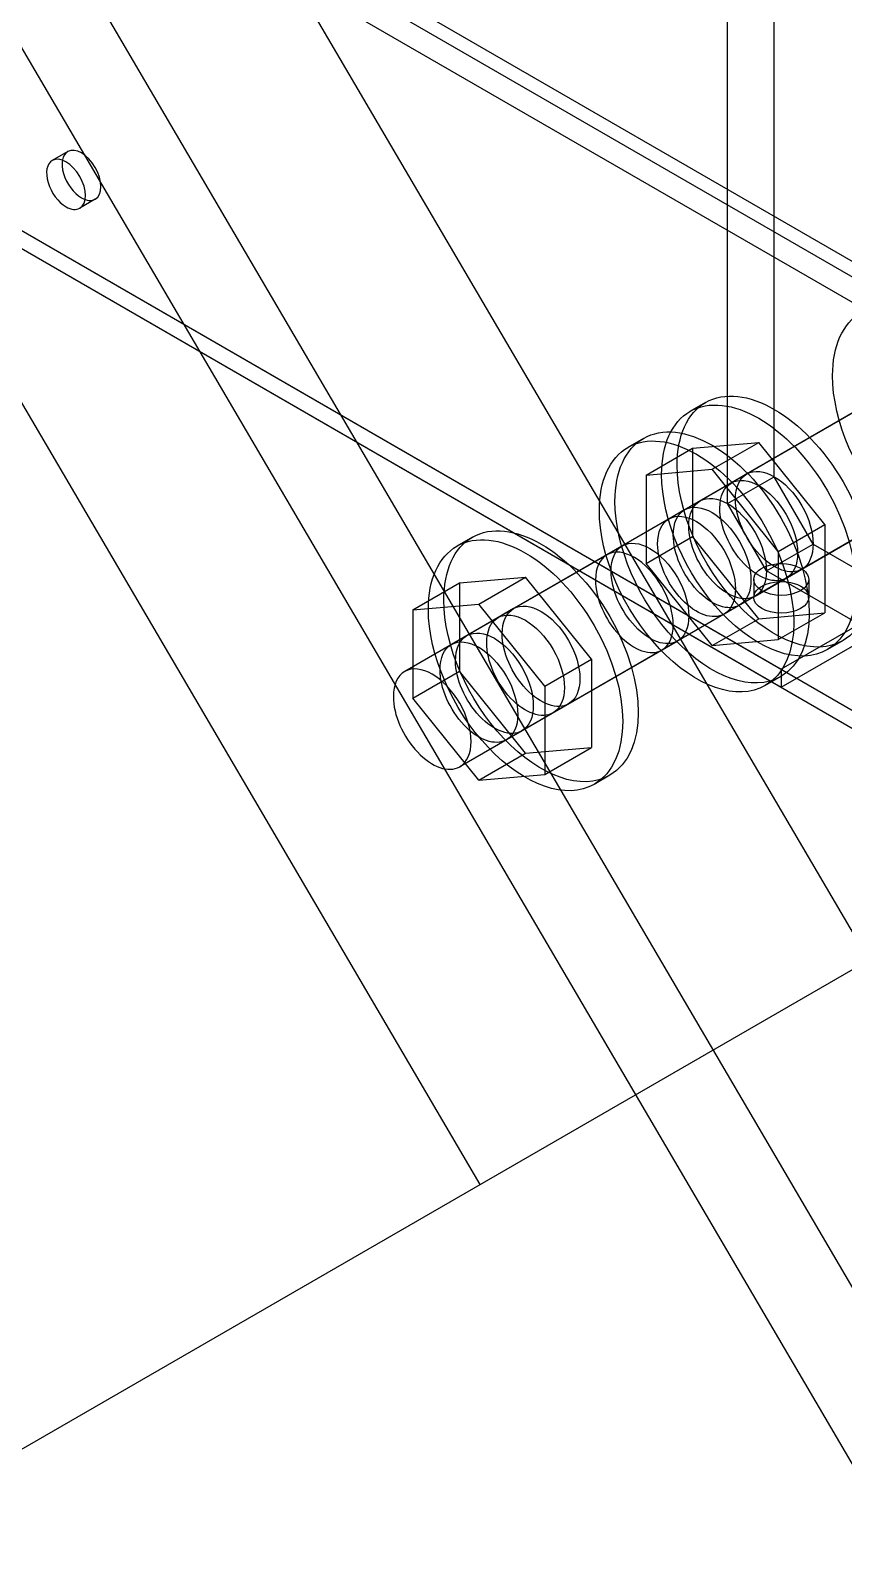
# Model space of a CAD drawing. Extents: x 0 to 316, y 0 to 723.
# Drawn here: x 187.24 to 202.03, y 192.93 to 220.55 of the extents above; entities that cross this region are included whole.
import ezdxf

# ---------------------------------------------------------------- set-up
doc = ezdxf.new("R2010")
doc.units = 0
doc.layers.get('0').update_dxf_attribs({"linetype": 'CONTINUOUS'})

msp = doc.modelspace()

# ---------------------------------------------------------------- linework, layer by layer
at = {"color": 253}
for p, q in [((99.0713, 379.917), (297.841, 41.1028)), ((96.2424, 378.284), (295.013, 39.4698)), ((94.8284, 377.469), (293.599, 38.6539)), ((200.769, 212.437), (200.769, 237.749)), ((199.92, 211.948), (199.92, 237.258)), ((176.734, 231.401), (195.411, 199.565)), ((181.379, 228.367), (213.34, 209.915)), ((207.841, 212.802), (186.628, 225.049)), ((207.641, 212.456), (186.428, 224.703)), ((179.681, 221.182), (200.895, 208.935)), ((179.681, 220.857), (200.895, 208.609)), ((187.916, 218.349), (187.634, 218.186)), ((188.416, 217.483), (188.134, 217.321)), ((186.469, 216.936), (205.986, 205.669)), ((186.753, 217.1), (207.965, 204.852)), ((203.381, 214.284), (197.724, 211.018)), ((199.519, 213.785), (199.235, 213.622)), ((199.42, 211.996), (202.249, 213.629)), ((198.388, 213.133), (198.104, 212.969)), ((199.283, 212.953), (200.485, 213.06)), ((199.638, 212.571), (200.485, 213.06)), ((201.688, 211.565), (200.485, 213.06)), ((198.435, 212.462), (199.283, 212.953)), ((199.283, 212.953), (199.283, 211.35)), ((207.541, 212.772), (200.895, 208.935)), ((198.435, 212.462), (199.638, 212.571)), ((198.435, 212.462), (198.435, 210.861)), ((204.38, 212.551), (198.723, 209.285)), ((200.84, 211.074), (199.638, 212.571)), ((200.269, 212.487), (199.987, 212.322)), ((199.987, 212.322), (199.137, 211.834)), ((199.92, 211.948), (200.769, 212.437)), ((201.476, 211.212), (200.769, 212.437)), ((200.895, 208.609), (207.541, 212.447)), ((200.627, 210.723), (199.92, 211.948)), ((199.137, 211.834), (198.855, 211.671)), ((200.42, 210.264), (203.248, 211.897)), ((200.84, 211.074), (201.688, 211.565)), ((201.688, 211.565), (201.688, 209.962)), ((195.276, 211.336), (194.994, 211.173)), ((195.177, 209.547), (198.006, 211.18)), ((198.435, 210.861), (199.283, 211.35)), ((200.485, 209.854), (199.283, 211.35)), ((200.627, 210.723), (201.476, 211.212)), ((201.476, 211.212), (208.194, 207.334)), ((197.724, 211.018), (194.046, 208.894)), ((199.638, 209.364), (198.435, 210.861)), ((200.84, 211.074), (200.84, 209.473)), ((195.041, 210.504), (196.244, 210.61)), ((195.395, 210.12), (196.244, 210.61)), ((197.445, 209.116), (196.244, 210.61)), ((200.986, 210.592), (200.138, 210.101)), ((200.394, 210.568), (200.394, 210.242)), ((215.477, 202.15), (200.627, 210.723)), ((201.269, 210.754), (200.986, 210.592)), ((201.395, 210.568), (201.395, 210.242)), ((194.193, 210.013), (195.041, 210.504)), ((195.041, 210.504), (195.041, 208.901)), ((194.193, 210.013), (195.395, 210.12)), ((194.193, 210.013), (194.193, 208.411)), ((196.596, 208.625), (195.395, 210.12)), ((196.026, 210.038), (195.743, 209.874)), ((200.138, 210.101), (199.854, 209.939)), ((121.416, 156.843), (213.34, 209.915)), ((195.743, 209.874), (194.895, 209.385)), ((199.638, 209.364), (200.485, 209.854)), ((200.485, 209.854), (201.688, 209.962)), ((200.84, 209.473), (201.688, 209.962)), ((196.178, 207.815), (199.007, 209.448)), ((199.638, 209.364), (200.84, 209.473)), ((202.019, 209.455), (201.737, 209.292)), ((198.723, 209.285), (195.046, 207.162)), ((194.193, 208.411), (195.041, 208.901)), ((196.244, 207.406), (195.041, 208.901)), ((196.596, 208.625), (197.445, 209.116)), ((197.445, 209.116), (197.445, 207.512)), ((200.895, 208.935), (200.895, 208.609)), ((196.596, 208.625), (196.596, 207.023)), ((200.888, 208.802), (200.605, 208.639)), ((195.395, 206.915), (194.193, 208.411)), ((196.744, 208.142), (195.895, 207.652)), ((197.026, 208.306), (196.744, 208.142)), ((196.244, 207.406), (197.445, 207.512)), ((196.596, 207.023), (197.445, 207.512)), ((195.395, 206.915), (196.244, 207.406)), ((195.395, 206.915), (196.596, 207.023)), ((197.776, 207.006), (197.493, 206.842))]:
    msp.add_line(p, q, dxfattribs=at)
for points in [[(188.134, 217.897), (187.996, 218.137), (187.772, 218.266), (187.634, 218.186)], [(187.916, 218.349), (187.816, 218.291), (187.785, 218.134), (187.84, 217.949)], [(188.416, 218.061), (188.279, 218.301), (188.055, 218.429), (187.916, 218.349)], [(187.634, 218.186), (187.533, 218.128), (187.503, 217.97), (187.558, 217.785)], [(188.416, 217.483), (188.554, 217.563), (188.554, 217.821), (188.416, 218.061)], [(187.558, 217.785), (187.612, 217.602), (187.741, 217.427), (187.885, 217.346)], [(187.84, 217.949), (187.895, 217.764), (188.023, 217.591), (188.167, 217.508)], [(188.134, 217.321), (188.272, 217.401), (188.272, 217.658), (188.134, 217.897)], [(188.167, 217.508), (188.261, 217.454), (188.35, 217.445), (188.416, 217.483)], [(187.885, 217.346), (187.978, 217.292), (188.068, 217.282), (188.134, 217.321)], [(201.829, 214.274), (201.829, 214.816), (202.016, 215.228), (202.347, 215.418)], [(199.519, 213.785), (200.21, 214.184), (201.329, 213.538), (202.019, 212.342)], [(202.92, 211.758), (202.26, 212.455), (201.829, 213.449), (201.829, 214.274)], [(199.235, 213.622), (199.926, 214.022), (201.046, 213.374), (201.737, 212.179)], [(198.719, 212.478), (198.719, 213.02), (198.905, 213.432), (199.235, 213.622)], [(199.001, 212.641), (199.001, 213.183), (199.187, 213.595), (199.519, 213.785)], [(198.104, 212.969), (198.795, 213.367), (199.915, 212.721), (200.605, 211.525)], [(198.388, 213.133), (199.078, 213.531), (200.197, 212.885), (200.888, 211.689)], [(197.87, 211.988), (197.87, 212.529), (198.056, 212.941), (198.388, 213.133)], [(197.587, 211.824), (197.587, 212.367), (197.773, 212.777), (198.104, 212.969)], [(199.81, 209.962), (199.149, 210.659), (198.719, 211.653), (198.719, 212.478)], [(200.092, 210.125), (199.431, 210.822), (199.001, 211.816), (199.001, 212.641)], [(199.987, 212.322), (200.262, 212.483), (200.71, 212.225), (200.986, 211.747)], [(199.987, 212.322), (200.262, 212.483), (200.71, 212.225), (200.986, 211.747)], [(200.062, 212.029), (200.062, 212.246), (200.136, 212.411), (200.269, 212.487)], [(200.269, 212.487), (200.545, 212.646), (200.992, 212.387), (201.269, 211.909)], [(199.778, 211.865), (199.778, 212.083), (199.853, 212.247), (199.987, 212.322)], [(199.778, 211.865), (199.778, 212.083), (199.853, 212.247), (199.987, 212.322)], [(202.019, 212.342), (202.709, 211.146), (202.709, 209.854), (202.019, 209.455)], [(198.961, 209.473), (198.3, 210.169), (197.87, 211.162), (197.87, 211.988)], [(199.137, 211.834), (199.413, 211.993), (199.861, 211.734), (200.138, 211.256)], [(199.137, 211.834), (199.413, 211.993), (199.861, 211.734), (200.138, 211.256)], [(199.213, 211.54), (199.213, 211.755), (199.288, 211.92), (199.42, 211.996)], [(199.42, 211.996), (199.695, 212.156), (200.144, 211.897), (200.42, 211.419)], [(200.498, 211.022), (200.235, 211.302), (200.062, 211.698), (200.062, 212.029)], [(201.269, 211.909), (201.545, 211.431), (201.545, 210.914), (201.269, 210.754)], [(201.737, 212.179), (202.426, 210.983), (202.426, 209.69), (201.737, 209.292)], [(195.276, 211.336), (195.967, 211.734), (197.086, 211.088), (197.776, 209.892)], [(198.679, 209.309), (198.017, 210.006), (197.587, 211), (197.587, 211.824)], [(198.647, 211.212), (198.647, 211.43), (198.721, 211.594), (198.855, 211.671)], [(198.855, 211.671), (199.131, 211.829), (199.578, 211.571), (199.854, 211.092)], [(198.931, 211.376), (198.931, 211.592), (199.005, 211.758), (199.137, 211.834)], [(198.931, 211.376), (198.931, 211.592), (199.005, 211.758), (199.137, 211.834)], [(200.215, 210.859), (199.951, 211.139), (199.778, 211.536), (199.778, 211.865)], [(200.215, 210.859), (199.951, 211.139), (199.778, 211.536), (199.778, 211.865)], [(200.888, 211.689), (201.578, 210.494), (201.578, 209.201), (200.888, 208.802)], [(200.986, 211.747), (201.263, 211.267), (201.263, 210.75), (200.986, 210.592)], [(200.986, 211.747), (201.263, 211.267), (201.263, 210.75), (200.986, 210.592)], [(194.994, 211.173), (195.684, 211.571), (196.803, 210.925), (197.493, 209.729)], [(199.366, 210.37), (199.103, 210.648), (198.931, 211.045), (198.931, 211.376)], [(199.366, 210.37), (199.103, 210.648), (198.931, 211.045), (198.931, 211.376)], [(199.65, 210.532), (199.386, 210.811), (199.213, 211.208), (199.213, 211.54)], [(200.42, 211.419), (200.696, 210.942), (200.696, 210.424), (200.42, 210.264)], [(200.605, 211.525), (201.296, 210.33), (201.296, 209.037), (200.605, 208.639)], [(194.476, 210.028), (194.476, 210.57), (194.662, 210.982), (194.994, 211.173)], [(194.758, 210.191), (194.758, 210.734), (194.944, 211.145), (195.276, 211.336)], [(198.723, 210.439), (198.447, 210.918), (197.999, 211.176), (197.724, 211.018)], [(197.799, 210.723), (197.799, 210.939), (197.874, 211.103), (198.006, 211.18)], [(198.006, 211.18), (198.282, 211.339), (198.73, 211.081), (199.007, 210.603)], [(199.084, 210.206), (198.819, 210.486), (198.647, 210.882), (198.647, 211.212)], [(199.854, 211.092), (200.131, 210.614), (200.131, 210.097), (199.854, 209.939)], [(200.138, 211.256), (200.414, 210.778), (200.414, 210.26), (200.138, 210.101)], [(200.138, 211.256), (200.414, 210.778), (200.414, 210.26), (200.138, 210.101)], [(197.724, 211.018), (197.59, 210.94), (197.516, 210.775), (197.516, 210.559)], [(200.986, 210.592), (200.784, 210.475), (200.48, 210.581), (200.215, 210.859)], [(200.986, 210.592), (200.784, 210.475), (200.48, 210.581), (200.215, 210.859)], [(200.394, 210.568), (200.394, 210.686), (200.517, 210.79), (200.703, 210.834)], [(201.269, 210.754), (201.067, 210.637), (200.762, 210.743), (200.498, 211.022)], [(200.703, 210.834), (200.89, 210.88), (201.106, 210.854), (201.249, 210.772)], [(197.516, 210.559), (197.516, 210.229), (197.688, 209.831), (197.952, 209.553)], [(198.235, 209.717), (197.972, 209.995), (197.799, 210.392), (197.799, 210.723)], [(199.007, 210.603), (199.282, 210.125), (199.282, 209.608), (199.007, 209.448)], [(200.42, 210.264), (200.218, 210.148), (199.914, 210.253), (199.65, 210.532)], [(200.895, 210.279), (200.619, 210.279), (200.394, 210.409), (200.394, 210.568)], [(200.703, 210.508), (200.89, 210.553), (201.106, 210.528), (201.249, 210.446)], [(201.395, 210.568), (201.395, 210.409), (201.17, 210.279), (200.895, 210.279)], [(201.249, 210.772), (201.342, 210.719), (201.395, 210.644), (201.395, 210.568)], [(198.723, 209.285), (199, 209.444), (199, 209.961), (198.723, 210.439)], [(200.138, 210.101), (199.935, 209.984), (199.631, 210.09), (199.366, 210.37)], [(200.138, 210.101), (199.935, 209.984), (199.631, 210.09), (199.366, 210.37)], [(200.394, 210.242), (200.394, 210.359), (200.517, 210.464), (200.703, 210.508)], [(201.249, 210.446), (201.342, 210.392), (201.395, 210.319), (201.395, 210.242)], [(195.567, 207.512), (194.905, 208.211), (194.476, 209.203), (194.476, 210.028)], [(195.85, 207.676), (195.189, 208.373), (194.758, 209.367), (194.758, 210.191)], [(195.743, 209.874), (196.019, 210.034), (196.467, 209.775), (196.744, 209.296)], [(195.743, 209.874), (196.019, 210.034), (196.467, 209.775), (196.744, 209.296)], [(195.819, 209.579), (195.819, 209.797), (195.894, 209.961), (196.026, 210.038)], [(196.026, 210.038), (196.301, 210.196), (196.749, 209.939), (197.026, 209.459)], [(199.854, 209.939), (199.653, 209.822), (199.348, 209.927), (199.084, 210.206)], [(202.019, 209.455), (201.513, 209.163), (200.753, 209.429), (200.092, 210.125)], [(200.895, 209.954), (200.619, 209.954), (200.394, 210.082), (200.394, 210.242)], [(201.395, 210.242), (201.395, 210.082), (201.17, 209.954), (200.895, 209.954)], [(195.177, 209.547), (195.454, 209.706), (195.902, 209.448), (196.178, 208.97)], [(195.537, 209.416), (195.537, 209.633), (195.611, 209.797), (195.743, 209.874)], [(195.537, 209.416), (195.537, 209.633), (195.611, 209.797), (195.743, 209.874)], [(197.493, 209.729), (198.184, 208.533), (198.184, 207.242), (197.493, 206.842)], [(197.776, 209.892), (198.466, 208.697), (198.466, 207.404), (197.776, 207.006)], [(199.007, 209.448), (198.804, 209.331), (198.5, 209.437), (198.235, 209.717)], [(201.737, 209.292), (201.231, 209), (200.47, 209.265), (199.81, 209.962)], [(194.895, 209.385), (195.171, 209.543), (195.618, 209.285), (195.895, 208.806)], [(194.97, 209.09), (194.97, 209.306), (195.045, 209.47), (195.177, 209.547)], [(196.256, 208.573), (195.991, 208.853), (195.819, 209.249), (195.819, 209.579)], [(197.026, 209.459), (197.302, 208.981), (197.302, 208.464), (197.026, 208.306)], [(197.952, 209.553), (198.217, 209.274), (198.521, 209.168), (198.723, 209.285)], [(200.888, 208.802), (200.382, 208.511), (199.621, 208.774), (198.961, 209.473)], [(194.688, 208.926), (194.688, 209.142), (194.762, 209.308), (194.895, 209.385)], [(195.972, 208.409), (195.709, 208.689), (195.537, 209.086), (195.537, 209.416)], [(195.972, 208.409), (195.709, 208.689), (195.537, 209.086), (195.537, 209.416)], [(196.744, 209.296), (197.019, 208.818), (197.019, 208.302), (196.744, 208.142)], [(196.744, 209.296), (197.019, 208.818), (197.019, 208.302), (196.744, 208.142)], [(200.605, 208.639), (200.099, 208.347), (199.339, 208.612), (198.679, 209.309)], [(194.046, 208.894), (193.913, 208.817), (193.839, 208.653), (193.839, 208.437)], [(195.046, 208.317), (194.77, 208.795), (194.323, 209.054), (194.046, 208.894)], [(195.125, 207.92), (194.86, 208.198), (194.688, 208.596), (194.688, 208.926)], [(195.407, 208.084), (195.143, 208.362), (194.97, 208.759), (194.97, 209.09)], [(196.178, 208.97), (196.453, 208.492), (196.453, 207.975), (196.178, 207.815)], [(195.895, 208.806), (196.171, 208.328), (196.171, 207.811), (195.895, 207.652)], [(193.839, 208.437), (193.839, 208.106), (194.011, 207.709), (194.276, 207.431)], [(195.046, 207.162), (195.322, 207.322), (195.322, 207.838), (195.046, 208.317)], [(196.744, 208.142), (196.541, 208.026), (196.237, 208.131), (195.972, 208.409)], [(196.744, 208.142), (196.541, 208.026), (196.237, 208.131), (195.972, 208.409)], [(197.026, 208.306), (196.824, 208.189), (196.519, 208.294), (196.256, 208.573)], [(196.178, 207.815), (195.975, 207.698), (195.672, 207.804), (195.407, 208.084)], [(195.895, 207.652), (195.693, 207.535), (195.388, 207.641), (195.125, 207.92)], [(197.493, 206.842), (196.988, 206.551), (196.227, 206.816), (195.567, 207.512)], [(197.776, 207.006), (197.27, 206.714), (196.51, 206.979), (195.85, 207.676)], [(194.276, 207.431), (194.54, 207.151), (194.844, 207.045), (195.046, 207.162)]]:
    msp.add_open_spline(points, degree=3, dxfattribs=at)

doc.saveas('drawing.dxf')
